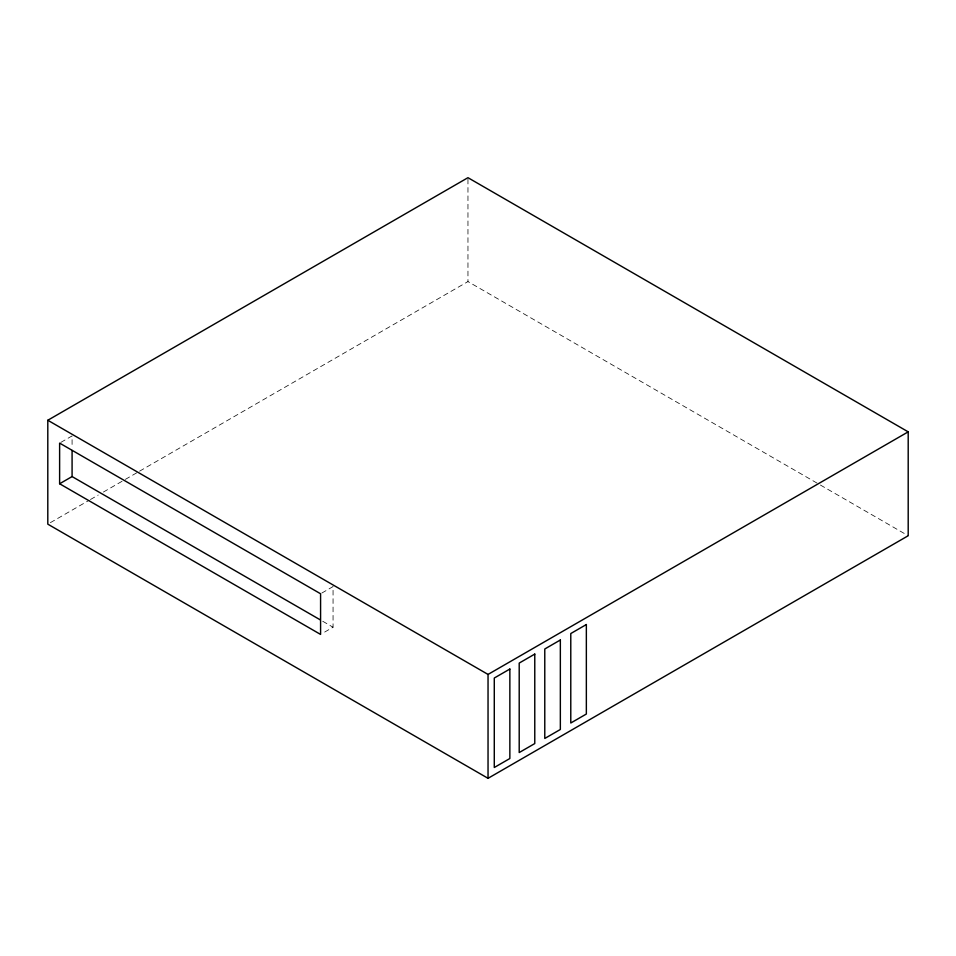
<?xml version="1.0" encoding="UTF-8"?>
<svg xmlns="http://www.w3.org/2000/svg" width="956" height="956" viewBox="0 0 956 956"><rect width="100%" height="100%" fill="white"/><g stroke="black" fill="none" stroke-linecap="round" stroke-linejoin="round"><path stroke-width="0.72" stroke-dasharray="4.78 3.58" d="M60.861 442.389L72.082 435.912L72.082 447.528M50.381 522.657L89.171 500.263M90.462 499.522L98.217 495.041M103.391 492.053L124.077 480.115M125.367 479.374L138.297 471.906M139.588 471.165L467.962 281.578L819.125 484.31M321.825 593.055L333.058 586.578L333.058 627.232L323.08 632.992M820.415 485.05L908.2 535.742M322.722 621.257L333.058 627.232M467.962 179.166L467.962 281.578"/><path stroke-width="1.43" d="M47.8 420.258L467.962 177.685L908.2 431.849L908.2 535.742L488.038 778.315L47.8 524.151L47.8 420.258L488.038 674.422L908.2 431.849M59.619 483.76L320.583 634.426L320.583 593.772L59.619 443.106L59.619 483.76L72.082 476.566L320.129 619.775M488.038 674.422L488.038 778.315M72.082 450.431L72.082 476.566M534.774 654.083L519.204 663.082L519.204 752.551L534.774 743.565L534.774 654.083M586.351 624.543L570.78 633.541L570.78 723.011L586.351 714.024L586.351 624.543M509.859 669.045L494.276 678.031L494.276 767.501L509.859 758.514L509.859 669.045M560.347 639.994L544.777 648.993L544.777 738.462L560.347 729.476L560.347 639.994"/></g></svg>
